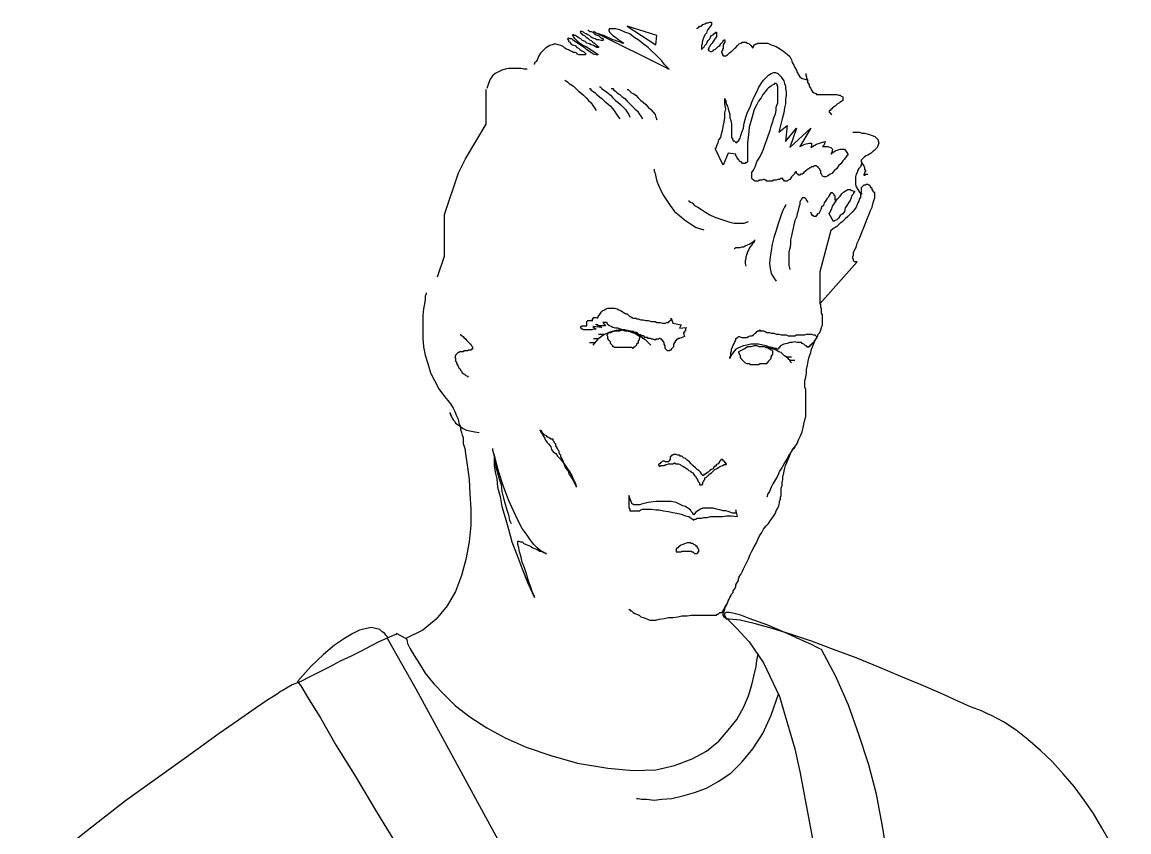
# Model space of a CAD drawing. Extents: x -3 to 64, y -50 to 135.
# Drawn here: x 1 to 51.9, y 97.6 to 134.9 of the extents above; entities that cross this region are included whole.
import ezdxf

# ---------------------------------------------------------------- set-up
doc = ezdxf.new("R2010")
doc.units = 0
doc.header["$MEASUREMENT"] = 0
doc.layers.get('0').update_dxf_attribs({"linetype": 'CONTINUOUS'})
doc.layers.add('7', color=7, linetype='CONTINUOUS')

msp = doc.modelspace()

# ---------------------------------------------------------------- linework, layer by layer
msp.add_lwpolyline([(20.07, 123.177), (20.39, 124.135), (20.39, 126.051), (21.029, 127.967), (21.348, 128.606), (22.307, 130.202), (22.307, 131.799)])
at = {"layer": '7', "linetype": 'Continuous'}
for points in [[(27.595, 134.055), (27.479, 134.094), (27.401, 134.094), (27.324, 134.133), (27.208, 134.171), (27.13, 134.21), (27.052, 134.288), (26.975, 134.326), (26.897, 134.366), (26.821, 134.404), (26.781, 134.442), (26.703, 134.482), (26.703, 134.482), (26.665, 134.482), (26.627, 134.482), (26.627, 134.482), (26.665, 134.404)], [(26.975, 134.559), (26.975, 134.559), (27.014, 134.52), (27.052, 134.482), (27.13, 134.482), (27.208, 134.442), (27.285, 134.366), (27.362, 134.326), (27.479, 134.288), (27.517, 134.248), (27.595, 134.171), (27.673, 134.171), (27.673, 134.133), (27.711, 134.094), (27.673, 134.055), (27.673, 134.055), (27.595, 134.055)], [(30.731, 132.738), (30.693, 132.738), (30.654, 132.816), (30.576, 132.894), (30.5, 132.971), (30.382, 133.125), (30.229, 133.281), (30.111, 133.396), (29.918, 133.59), (29.764, 133.745), (29.53, 133.901), (29.337, 134.055), (29.105, 134.21), (28.912, 134.366), (28.678, 134.442), (28.447, 134.559), (28.253, 134.597), (28.253, 134.597), (28.214, 134.597), (28.176, 134.597), (28.137, 134.597), (28.098, 134.597), (28.02, 134.597), (28.02, 134.597), (27.982, 134.597), (27.944, 134.559), (27.944, 134.52), (27.982, 134.442), (28.02, 134.404), (28.137, 134.288), (28.253, 134.21), (28.407, 134.094), (28.64, 133.939), (28.64, 133.939), (28.601, 133.939), (28.563, 133.939), (28.485, 133.977), (28.369, 134.017), (28.253, 134.055), (28.137, 134.094), (27.982, 134.171), (27.866, 134.21), (27.711, 134.288), (27.595, 134.326), (27.479, 134.366), (27.362, 134.404), (27.285, 134.442), (27.246, 134.482), (27.246, 134.482), (30.731, 132.738)], [(30.151, 134.288), (28.796, 134.713), (30.111, 133.861), (30.151, 134.288)], [(32.01, 134.597), (32.01, 134.597), (32.01, 134.636), (32.086, 134.675), (32.126, 134.713), (32.204, 134.713), (32.28, 134.791), (32.358, 134.829), (32.435, 134.869), (32.513, 134.869), (32.591, 134.907), (32.629, 134.907), (32.669, 134.907), (32.669, 134.907), (32.669, 134.869), (32.669, 134.791), (32.629, 134.713)], [(32.629, 134.713), (32.551, 134.636), (32.473, 134.52), (32.435, 134.404), (32.358, 134.326), (32.32, 134.21), (32.28, 134.094), (32.242, 133.977), (32.242, 133.901), (32.204, 133.823), (32.204, 133.745), (32.204, 133.707), (32.204, 133.668), (32.242, 133.668), (32.242, 133.707), (32.32, 133.745), (32.358, 133.823)], [(27.401, 133.396), (27.362, 133.396), (27.246, 133.436), (27.168, 133.474), (27.052, 133.552), (26.936, 133.63), (26.859, 133.707), (26.743, 133.784), (26.627, 133.861), (26.51, 133.939), (26.394, 134.017), (26.316, 134.055), (26.238, 134.133), (26.162, 134.133), (26.084, 134.171), (26.084, 134.171), (26.045, 134.133)], [(26.045, 134.133), (26.084, 134.055), (26.084, 134.017), (26.162, 133.977), (26.2, 133.901), (26.278, 133.861), (26.394, 133.823), (26.472, 133.745), (26.549, 133.707), (26.627, 133.63), (26.703, 133.59), (26.781, 133.552), (26.821, 133.514), (26.859, 133.474), (26.897, 133.436), (26.859, 133.396), (26.859, 133.396)], [(27.401, 133.745), (27.324, 133.784), (27.246, 133.823), (27.13, 133.861), (27.052, 133.901), (26.936, 133.939), (26.859, 134.017), (26.743, 134.055), (26.665, 134.133), (26.587, 134.171), (26.472, 134.248), (26.434, 134.288), (26.356, 134.288), (26.316, 134.326), (26.278, 134.326), (26.278, 134.288), (26.316, 134.248)], [(26.316, 134.248), (26.356, 134.171), (26.394, 134.133), (26.472, 134.055), (26.549, 133.977), (26.665, 133.901), (26.781, 133.823), (26.897, 133.784), (27.014, 133.707), (27.13, 133.63), (27.208, 133.59), (27.324, 133.514), (27.362, 133.474), (27.439, 133.436), (27.439, 133.436), (27.439, 133.396), (27.401, 133.396)], [(26.665, 134.404), (26.703, 134.366), (26.743, 134.326), (26.821, 134.288), (26.897, 134.21), (26.975, 134.171), (27.052, 134.094), (27.13, 134.055), (27.208, 133.977), (27.285, 133.939), (27.362, 133.861), (27.401, 133.823), (27.479, 133.784), (27.479, 133.784), (27.479, 133.745), (27.479, 133.745), (27.401, 133.745)], [(32.358, 133.823), (32.435, 133.901), (32.473, 133.977), (32.513, 134.055), (32.591, 134.133), (32.629, 134.21), (32.669, 134.288), (32.745, 134.326), (32.784, 134.366), (32.823, 134.404), (32.862, 134.404), (32.862, 134.442), (32.9, 134.442), (32.9, 134.404), (32.9, 134.404), (32.9, 134.366), (32.9, 134.288)], [(32.9, 134.288), (32.9, 134.248), (32.862, 134.171), (32.823, 134.133), (32.784, 134.055), (32.745, 134.017), (32.707, 133.939), (32.669, 133.901), (32.629, 133.861), (32.591, 133.784), (32.551, 133.745), (32.551, 133.707), (32.513, 133.668), (32.513, 133.63), (32.551, 133.63), (32.551, 133.59), (32.629, 133.552)], [(32.629, 133.552), (32.669, 133.552), (32.745, 133.59), (32.784, 133.63), (32.862, 133.668), (32.9, 133.707), (32.978, 133.784), (33.056, 133.823), (33.094, 133.901), (33.132, 133.939), (33.21, 134.017), (33.21, 134.055), (33.249, 134.094), (33.287, 134.094), (33.287, 134.094), (33.287, 134.055), (33.287, 133.977)], [(33.287, 133.977), (33.249, 133.939), (33.21, 133.861), (33.21, 133.784), (33.21, 133.707), (33.172, 133.668), (33.172, 133.59), (33.132, 133.552), (33.132, 133.514), (33.172, 133.436), (33.172, 133.396), (33.172, 133.396), (33.21, 133.358), (33.249, 133.358), (33.287, 133.358), (33.327, 133.358), (33.403, 133.396)], [(33.403, 133.396), (33.443, 133.436), (33.521, 133.514), (33.597, 133.552), (33.674, 133.63), (33.752, 133.707), (33.79, 133.745), (33.868, 133.823), (33.946, 133.901), (34.023, 133.939), (34.101, 133.977), (34.179, 133.977), (34.255, 133.977), (34.333, 133.939), (34.411, 133.901), (34.488, 133.823), (34.566, 133.707)], [(34.566, 133.707), (34.566, 133.707), (34.566, 133.707), (34.566, 133.745), (34.566, 133.745), (34.604, 133.784), (34.642, 133.823), (34.642, 133.861), (34.72, 133.901), (34.76, 133.901), (34.798, 133.939), (34.875, 133.939), (34.953, 133.939), (35.069, 133.939), (35.147, 133.939), (35.263, 133.939), (35.418, 133.861)], [(25.735, 133.823), (25.62, 133.861), (25.464, 133.901), (25.348, 133.861), (25.233, 133.823), (25.155, 133.784), (25.039, 133.707), (24.961, 133.63), (24.884, 133.552), (24.806, 133.474), (24.728, 133.358), (24.69, 133.281), (24.652, 133.165), (24.612, 133.087), (24.534, 133.049), (24.534, 132.971), (24.496, 132.971)], [(26.859, 133.396), (26.781, 133.396), (26.743, 133.396), (26.703, 133.396), (26.627, 133.396), (26.587, 133.396), (26.51, 133.436), (26.472, 133.474), (26.394, 133.514), (26.316, 133.514), (26.238, 133.552), (26.162, 133.59), (26.084, 133.63), (26.007, 133.668), (25.929, 133.707), (25.851, 133.784), (25.735, 133.823)], [(35.418, 133.861), (35.65, 133.784), (35.843, 133.668), (35.999, 133.552), (36.153, 133.436), (36.27, 133.319), (36.346, 133.165), (36.386, 133.049), (36.464, 132.932), (36.502, 132.816), (36.579, 132.7), (36.618, 132.584), (36.695, 132.467), (36.735, 132.391), (36.851, 132.313), (36.967, 132.273), (37.122, 132.235)], [(24.187, 132.738), (24.147, 132.738), (24.109, 132.738), (24.032, 132.738), (23.916, 132.778), (23.8, 132.778), (23.644, 132.778), (23.489, 132.778), (23.335, 132.778), (23.18, 132.738), (23.024, 132.7), (22.87, 132.622), (22.715, 132.544), (22.599, 132.429), (22.483, 132.273), (22.405, 132.08), (22.328, 131.848)], [(38.942, 128.827), (38.942, 128.788), (38.904, 128.75), (38.864, 128.711), (38.786, 128.594), (38.71, 128.518), (38.632, 128.4), (38.515, 128.285), (38.439, 128.169), (38.321, 128.053), (38.206, 127.936), (38.128, 127.898), (38.012, 127.82), (37.934, 127.782), (37.857, 127.782), (37.78, 127.82), (37.741, 127.898), (37.703, 127.936), (37.703, 127.936), (37.703, 127.936), (37.703, 127.975), (37.703, 128.013), (37.703, 128.053), (37.663, 128.091), (37.663, 128.131), (37.625, 128.169), (37.587, 128.207), (37.587, 128.247), (37.547, 128.247), (37.509, 128.285), (37.469, 128.285), (37.393, 128.285), (37.354, 128.247), (37.276, 128.247), (37.238, 128.207), (37.16, 128.169), (37.122, 128.131), (37.044, 128.091), (37.005, 128.053), (36.928, 127.975), (36.889, 127.936), (36.851, 127.898), (36.773, 127.898), (36.735, 127.859), (36.695, 127.859), (36.657, 127.898), (36.618, 127.898), (36.579, 127.975), (36.579, 128.013), (36.541, 128.013), (36.541, 128.013), (36.502, 127.975), (36.502, 127.936), (36.424, 127.859), (36.386, 127.82), (36.346, 127.782), (36.308, 127.704), (36.27, 127.666), (36.192, 127.626), (36.153, 127.588), (36.076, 127.588), (36.037, 127.588), (35.999, 127.626), (35.959, 127.666), (35.959, 127.704), (35.959, 127.704), (35.921, 127.704), (35.883, 127.704), (35.843, 127.704), (35.805, 127.666), (35.727, 127.666), (35.65, 127.626), (35.612, 127.626), (35.534, 127.626), (35.456, 127.588), (35.378, 127.588), (35.301, 127.588), (35.224, 127.588), (35.185, 127.626), (35.147, 127.626), (35.107, 127.666), (35.069, 127.666), (35.069, 127.666), (34.991, 127.626), (34.953, 127.626), (34.875, 127.626), (34.798, 127.588), (34.76, 127.588), (34.682, 127.588), (34.604, 127.626), (34.566, 127.666), (34.526, 127.704), (34.526, 127.782), (34.526, 127.859), (34.526, 127.975), (34.604, 128.091), (34.682, 128.247), (34.76, 128.478), (34.875, 128.672), (34.991, 128.865), (35.069, 129.059), (35.147, 129.292), (35.224, 129.486), (35.301, 129.717), (35.378, 129.911), (35.418, 130.104), (35.494, 130.338), (35.534, 130.493), (35.612, 130.687), (35.65, 130.841), (35.65, 130.996), (35.689, 131.112), (35.727, 131.19), (35.727, 131.305), (35.727, 131.383), (35.727, 131.461), (35.727, 131.577), (35.727, 131.654), (35.727, 131.732), (35.727, 131.808), (35.727, 131.886), (35.727, 131.964), (35.689, 132.003), (35.689, 132.042), (35.65, 132.08), (35.65, 132.08), (35.612, 132.08), (35.572, 132.08), (35.534, 132.042), (35.456, 132.003), (35.418, 131.964), (35.301, 131.886), (35.224, 131.808), (35.147, 131.693), (35.031, 131.577), (34.953, 131.421), (34.837, 131.267), (34.76, 131.112), (34.642, 130.88), (34.566, 130.647), (34.488, 130.338), (34.411, 130.066), (34.373, 129.717), (34.333, 129.37), (34.333, 128.943), (34.333, 128.905), (34.333, 128.905), (34.333, 128.865), (34.333, 128.827), (34.333, 128.788), (34.333, 128.711), (34.333, 128.672), (34.333, 128.634), (34.333, 128.556), (34.333, 128.518), (34.333, 128.478), (34.295, 128.44), (34.255, 128.44), (34.217, 128.4), (34.179, 128.4), (34.139, 128.4), (34.101, 128.4), (34.062, 128.44), (34.023, 128.478), (33.984, 128.478), (33.946, 128.518), (33.908, 128.594), (33.868, 128.594), (33.868, 128.634), (33.83, 128.711), (33.83, 128.711), (33.79, 128.75), (33.79, 128.788), (33.79, 128.788), (33.79, 128.827), (33.443, 128.865), (33.21, 128.324), (32.862, 129.059), (32.862, 129.099), (32.9, 129.137), (32.9, 129.176), (32.938, 129.252), (32.978, 129.37), (33.016, 129.486), (33.094, 129.601), (33.132, 129.757), (33.172, 129.911), (33.21, 130.104), (33.249, 130.298), (33.287, 130.493), (33.287, 130.725), (33.327, 130.918), (33.287, 131.151), (33.287, 131.383), (33.287, 131.383), (33.287, 131.345), (33.327, 131.305), (33.327, 131.228), (33.365, 131.112), (33.403, 131.034), (33.443, 130.918), (33.481, 130.763), (33.521, 130.647), (33.521, 130.493), (33.559, 130.376), (33.597, 130.222), (33.597, 130.066), (33.597, 129.95), (33.597, 129.795), (33.597, 129.679), (33.597, 129.641), (33.597, 129.601), (33.636, 129.563), (33.636, 129.524), (33.674, 129.446), (33.714, 129.446), (33.752, 129.408), (33.79, 129.37), (33.83, 129.37), (33.868, 129.408), (33.908, 129.446), (33.984, 129.563), (34.023, 129.679), (34.062, 129.835), (34.139, 130.028), (34.179, 130.26), (34.255, 130.531), (34.333, 130.763), (34.449, 130.996), (34.526, 131.228), (34.642, 131.461), (34.76, 131.693), (34.837, 131.886), (34.953, 132.08), (35.069, 132.235), (35.185, 132.351), (35.301, 132.467), (35.418, 132.544), (35.534, 132.584), (35.612, 132.584), (35.727, 132.544), (35.805, 132.467), (35.883, 132.391), (35.921, 132.313), (35.999, 132.197), (36.037, 132.08), (36.076, 131.964), (36.076, 131.848), (36.115, 131.693), (36.115, 131.539), (36.076, 131.345), (36.076, 131.151), (36.037, 130.956), (35.999, 130.725), (35.921, 130.453), (35.843, 130.144), (35.766, 129.835), (36.153, 130.144), (36.076, 129.408), (36.579, 130.028), (36.27, 129.137), (37.238, 130.028), (36.735, 129.176), (36.811, 129.214), (36.967, 129.292), (37.16, 129.33), (37.276, 129.33), (37.276, 129.214), (37.238, 129.137), (37.316, 129.176), (37.509, 129.292), (37.741, 129.37), (37.896, 129.408), (37.857, 129.252), (37.78, 129.176), (37.857, 129.176), (38.012, 129.176), (38.168, 129.137), (38.245, 129.059), (38.206, 128.905), (38.168, 128.827), (38.206, 128.865), (38.361, 128.983), (38.593, 129.059), (38.786, 129.059), (38.904, 128.905), (38.942, 128.827)], [(37.005, 132.544), (37.005, 132.506), (37.005, 132.429), (37.044, 132.391), (37.044, 132.313), (37.082, 132.235), (37.082, 132.119), (37.16, 132.042), (37.16, 131.964), (37.238, 131.848), (37.276, 131.77), (37.316, 131.693), (37.393, 131.654), (37.469, 131.615), (37.509, 131.577), (37.587, 131.577)], [(25.929, 132.235), (25.929, 132.235), (25.969, 132.197), (26.045, 132.157), (26.123, 132.08), (26.2, 132.042), (26.316, 131.964), (26.434, 131.848), (26.549, 131.732), (26.665, 131.654), (26.781, 131.539), (26.897, 131.421), (27.014, 131.305), (27.13, 131.19), (27.208, 131.074), (27.285, 130.956), (27.362, 130.841)], [(27.517, 131.926), (27.555, 131.926), (27.595, 131.886), (27.633, 131.848), (27.711, 131.77), (27.788, 131.732), (27.904, 131.654), (28.02, 131.539), (28.137, 131.421), (28.253, 131.305), (28.369, 131.228), (28.485, 131.112), (28.601, 130.996), (28.718, 130.88), (28.796, 130.763), (28.872, 130.647), (28.912, 130.531)], [(27.052, 131.848), (27.052, 131.848), (27.092, 131.848), (27.13, 131.77), (27.208, 131.732), (27.324, 131.654), (27.401, 131.577), (27.517, 131.461), (27.633, 131.383), (27.749, 131.267), (27.904, 131.151), (28.02, 131.034), (28.137, 130.918), (28.214, 130.802), (28.291, 130.687), (28.369, 130.569), (28.447, 130.453)], [(28.06, 131.848), (28.098, 131.848), (28.137, 131.848), (28.176, 131.77), (28.253, 131.732), (28.331, 131.654), (28.447, 131.577), (28.563, 131.461), (28.678, 131.383), (28.796, 131.267), (28.912, 131.151), (29.028, 131.034), (29.143, 130.918), (29.259, 130.802), (29.337, 130.687), (29.415, 130.569), (29.492, 130.453)], [(28.796, 131.808), (28.834, 131.808), (28.872, 131.77), (28.912, 131.732), (28.989, 131.654), (29.066, 131.615), (29.183, 131.539), (29.299, 131.421), (29.415, 131.305), (29.53, 131.228), (29.648, 131.112), (29.764, 130.996), (29.879, 130.88), (29.995, 130.763), (30.073, 130.647), (30.111, 130.531), (30.151, 130.415)], [(37.587, 131.577), (37.703, 131.577), (37.818, 131.577), (37.934, 131.577), (38.052, 131.577), (38.168, 131.577), (38.245, 131.577), (38.361, 131.577), (38.439, 131.577), (38.515, 131.539), (38.593, 131.539), (38.632, 131.499), (38.71, 131.461), (38.71, 131.461), (38.71, 131.421), (38.71, 131.383), (38.71, 131.305)], [(38.71, 131.305), (38.67, 131.267), (38.593, 131.228), (38.555, 131.19), (38.477, 131.151), (38.439, 131.112), (38.361, 131.034), (38.283, 130.996), (38.245, 130.956), (38.206, 130.918), (38.168, 130.88), (38.128, 130.841), (38.09, 130.802), (38.09, 130.763), (38.128, 130.725), (38.168, 130.687), (38.206, 130.647)], [(39.173, 129.835), (39.213, 129.835), (39.251, 129.835), (39.329, 129.835), (39.407, 129.835), (39.484, 129.835), (39.6, 129.795), (39.716, 129.795), (39.832, 129.757), (39.987, 129.717), (40.065, 129.679), (40.181, 129.641), (40.259, 129.563), (40.336, 129.486), (40.336, 129.446), (40.374, 129.33), (40.336, 129.252)], [(40.336, 129.252), (40.297, 129.137), (40.219, 129.059), (40.143, 128.983), (40.103, 128.943), (40.025, 128.865), (39.949, 128.827), (39.871, 128.788), (39.794, 128.75), (39.716, 128.711), (39.678, 128.672), (39.638, 128.634), (39.6, 128.594), (39.562, 128.556), (39.562, 128.518), (39.562, 128.478), (39.6, 128.4)], [(39.6, 128.4), (39.6, 128.4), (39.562, 128.362), (39.562, 128.324), (39.522, 128.247), (39.445, 128.169), (39.407, 128.091), (39.367, 127.975), (39.329, 127.898), (39.291, 127.782), (39.291, 127.666), (39.291, 127.549), (39.291, 127.433), (39.329, 127.317), (39.407, 127.201), (39.484, 127.084), (39.6, 127.007)], [(39.6, 128.4), (39.678, 128.285), (39.716, 128.207), (39.716, 128.131), (39.756, 128.053), (39.756, 128.013), (39.716, 127.975), (39.716, 127.936), (39.716, 127.898), (39.678, 127.898), (39.678, 127.859), (39.716, 127.859), (39.716, 127.859), (39.794, 127.898), (39.871, 127.898)], [(30.035, 128.131), (30.035, 128.131), (30.035, 128.053), (30.073, 127.936), (30.111, 127.782), (30.151, 127.588), (30.229, 127.395), (30.344, 127.161), (30.46, 126.93), (30.616, 126.697), (30.77, 126.465), (30.965, 126.194), (31.196, 126), (31.428, 125.806), (31.699, 125.613), (31.971, 125.457), (32.32, 125.342)], [(39.562, 127.279), (39.562, 127.279), (39.562, 127.239), (39.562, 127.201), (39.562, 127.161), (39.562, 127.084), (39.522, 127.007), (39.522, 126.93), (39.522, 126.852), (39.484, 126.774), (39.445, 126.658), (39.407, 126.581), (39.367, 126.503), (39.329, 126.387), (39.251, 126.271), (39.173, 126.194), (39.097, 126.116), (39.019, 126.038), (38.942, 125.962), (38.826, 125.845), (38.748, 125.768), (38.67, 125.691), (38.593, 125.651), (38.515, 125.573), (38.439, 125.497), (38.361, 125.457), (38.321, 125.419), (38.245, 125.38), (38.206, 125.342), (38.168, 125.304), (38.168, 125.304), (38.168, 125.304), (37.663, 123.406), (37.663, 121.934), (39.367, 123.869), (39.367, 123.869), (39.367, 123.869), (39.329, 123.869), (39.329, 123.869), (39.291, 123.869), (39.251, 123.869), (39.251, 123.869), (39.213, 123.909), (39.213, 123.909), (39.213, 123.987), (39.173, 124.025), (39.173, 124.103), (39.213, 124.18), (39.213, 124.296), (39.251, 124.412), (39.329, 124.528), (39.367, 124.721), (39.445, 124.877), (39.522, 125.07), (39.6, 125.264), (39.678, 125.457), (39.756, 125.651), (39.832, 125.845), (39.91, 126.038), (39.987, 126.232), (40.065, 126.387), (40.103, 126.543), (40.143, 126.697), (40.181, 126.814), (40.181, 126.93), (40.181, 127.007), (40.181, 127.046), (40.143, 127.084), (40.103, 127.161), (40.065, 127.201), (40.065, 127.239), (40.025, 127.279), (39.987, 127.317), (39.987, 127.355), (39.949, 127.395), (39.91, 127.395), (39.871, 127.433), (39.832, 127.433), (39.794, 127.433), (39.756, 127.395), (39.678, 127.395), (39.638, 127.355), (39.562, 127.279)], [(37.122, 126.62), (37.082, 126.62), (37.082, 126.658), (37.082, 126.658), (37.044, 126.697), (37.044, 126.736), (37.005, 126.774), (37.005, 126.774), (36.967, 126.814), (36.928, 126.814), (36.889, 126.814), (36.851, 126.814), (36.811, 126.736), (36.773, 126.697), (36.735, 126.62), (36.735, 126.503), (36.695, 126.387)], [(38.052, 126.852), (37.974, 126.774), (37.934, 126.697), (37.857, 126.581), (37.818, 126.465), (37.741, 126.387), (37.703, 126.271), (37.663, 126.194), (37.625, 126.116), (37.547, 126.078), (37.509, 126), (37.469, 125.962), (37.431, 125.962), (37.393, 125.962), (37.316, 126), (37.276, 126.078), (37.238, 126.155)], [(38.399, 126.62), (38.399, 126.62), (38.399, 126.658), (38.399, 126.697), (38.361, 126.736), (38.361, 126.774), (38.361, 126.852), (38.361, 126.89), (38.321, 126.93), (38.321, 126.968), (38.283, 127.007), (38.245, 127.046), (38.206, 127.046), (38.168, 127.046), (38.128, 127.007), (38.09, 126.93), (38.052, 126.852)], [(39.251, 127.123), (39.251, 127.084), (39.213, 127.046), (39.213, 127.007), (39.135, 126.93), (39.097, 126.814), (39.058, 126.697), (38.98, 126.581), (38.904, 126.465), (38.826, 126.349), (38.786, 126.194), (38.71, 126.078), (38.593, 126), (38.515, 125.884), (38.439, 125.806), (38.361, 125.768), (38.283, 125.729), (38.09, 126.078), (38.09, 126.116), (38.128, 126.155), (38.168, 126.232), (38.206, 126.309), (38.245, 126.425), (38.321, 126.543), (38.399, 126.658), (38.477, 126.774), (38.593, 126.89), (38.67, 127.007), (38.748, 127.084), (38.864, 127.161), (38.942, 127.201), (39.058, 127.201), (39.135, 127.161), (39.251, 127.123)], [(31.622, 126.697), (31.622, 126.658), (31.699, 126.62), (31.777, 126.581), (31.893, 126.465), (32.048, 126.387), (32.204, 126.271), (32.397, 126.155), (32.591, 126.038), (32.823, 125.922), (33.056, 125.845), (33.287, 125.768), (33.521, 125.691), (33.714, 125.651), (33.946, 125.651), (34.179, 125.651), (34.373, 125.729)], [(36.076, 126.503), (36.076, 126.465), (36.037, 126.387), (35.959, 126.232), (35.883, 126.038), (35.805, 125.806), (35.727, 125.573), (35.65, 125.304), (35.534, 124.993), (35.456, 124.683), (35.418, 124.374), (35.378, 124.103), (35.34, 123.793), (35.378, 123.56), (35.418, 123.328), (35.534, 123.135), (35.65, 122.979)], [(36.695, 126.387), (36.657, 126.232), (36.618, 126.078), (36.579, 125.922), (36.502, 125.768), (36.464, 125.573), (36.424, 125.419), (36.386, 125.226), (36.346, 125.07), (36.308, 124.877), (36.308, 124.683), (36.27, 124.49), (36.23, 124.334), (36.23, 124.103), (36.23, 123.909), (36.23, 123.715), (36.27, 123.522)], [(33.714, 124.49), (33.714, 124.49), (33.714, 124.49), (33.752, 124.49), (33.79, 124.528), (33.868, 124.528), (33.908, 124.528), (33.984, 124.528), (34.062, 124.567), (34.139, 124.567), (34.217, 124.605), (34.333, 124.645), (34.411, 124.683), (34.488, 124.721), (34.526, 124.761), (34.604, 124.799), (34.682, 124.877)], [(34.682, 124.877), (34.682, 124.877), (34.642, 124.839), (34.642, 124.799), (34.604, 124.761), (34.566, 124.721), (34.526, 124.645), (34.449, 124.567), (34.411, 124.49), (34.373, 124.412), (34.333, 124.334), (34.295, 124.218), (34.255, 124.103), (34.255, 124.025), (34.217, 123.909), (34.217, 123.793), (34.255, 123.676)], [(19.54, 122.437), (19.54, 122.399), (19.5, 122.283), (19.5, 122.127), (19.462, 121.934), (19.423, 121.701), (19.385, 121.391), (19.385, 121.082), (19.385, 120.733), (19.385, 120.346), (19.423, 119.959), (19.5, 119.571), (19.616, 119.184), (19.734, 118.758), (19.927, 118.41), (20.121, 118.023), (20.392, 117.674)], [(31.39, 120.579), (31.428, 120.423), (31.196, 120.346), (31.196, 120.346), (31.158, 120.346), (31.158, 120.346), (31.158, 120.346), (31.119, 120.346), (31.119, 120.308), (31.08, 120.308), (31.08, 120.308), (31.041, 120.268), (31.041, 120.23), (31.003, 120.23), (31.003, 120.152), (30.965, 120.152), (30.925, 120.074), (30.925, 120.036), (30.925, 119.959), (30.887, 119.92), (30.847, 119.881), (30.809, 119.843), (30.809, 119.803), (30.77, 119.803), (30.731, 119.765), (30.731, 119.765), (30.693, 119.765), (30.654, 119.765), (30.616, 119.803), (30.616, 119.803), (30.576, 119.843), (30.538, 119.881), (30.538, 119.959), (30.538, 119.997), (30.5, 120.074), (30.5, 120.152), (30.46, 120.19), (30.422, 120.268), (30.382, 120.268), (30.382, 120.308), (30.344, 120.308), (30.306, 120.346), (30.267, 120.346), (30.229, 120.308), (30.189, 120.308), (30.151, 120.308), (30.111, 120.308), (30.111, 120.308), (30.073, 120.268), (30.073, 120.268), (29.995, 120.308), (29.995, 120.308), (29.918, 120.308), (29.879, 120.346), (29.841, 120.346), (29.764, 120.346), (29.724, 120.385), (29.686, 120.385), (29.608, 120.385), (29.57, 120.423), (29.53, 120.461), (29.454, 120.461), (29.415, 120.501), (29.337, 120.501), (29.299, 120.539), (29.259, 120.579), (29.221, 120.617), (29.105, 120.617), (29.028, 120.655), (28.95, 120.655), (28.834, 120.695), (28.718, 120.695), (28.601, 120.733), (28.485, 120.772), (28.369, 120.81), (28.253, 120.81), (28.137, 120.849), (28.06, 120.888), (27.982, 120.926), (27.904, 120.966), (27.866, 121.042), (27.866, 121.082), (27.673, 121.082), (27.788, 120.926), (27.788, 120.926), (27.788, 120.926), (27.749, 120.926), (27.749, 120.926), (27.711, 120.926), (27.673, 120.926), (27.633, 120.926), (27.595, 120.926), (27.555, 120.926), (27.517, 120.926), (27.479, 120.926), (27.479, 120.926), (27.439, 120.966), (27.401, 120.966), (27.362, 120.966), (27.362, 121.004), (27.633, 120.849), (27.208, 120.888), (27.362, 120.772), (27.362, 120.772), (27.362, 120.772), (27.324, 120.772), (27.285, 120.772), (27.246, 120.772), (27.168, 120.733), (27.13, 120.733), (27.052, 120.733), (27.014, 120.733), (26.936, 120.733), (26.897, 120.733), (26.821, 120.733), (26.781, 120.733), (26.743, 120.772), (26.703, 120.772), (26.665, 120.81), (26.665, 120.81), (26.665, 120.81), (26.665, 120.81), (26.665, 120.849), (26.665, 120.849), (26.665, 120.888), (26.703, 120.888), (26.703, 120.888), (26.703, 120.926), (26.743, 120.926), (26.781, 120.926), (26.821, 120.926), (26.821, 120.926), (26.897, 120.926), (26.936, 120.926), (26.936, 120.926), (26.936, 120.966), (26.936, 120.966), (26.936, 120.966), (26.936, 121.004), (26.936, 121.042), (26.936, 121.042), (26.936, 121.082), (26.936, 121.12), (26.936, 121.12), (26.975, 121.16), (26.975, 121.16), (27.014, 121.16), (27.052, 121.16), (27.13, 121.16), (27.208, 121.16), (27.168, 121.16), (27.168, 121.16), (27.168, 121.198), (27.208, 121.198), (27.208, 121.237), (27.208, 121.237), (27.208, 121.275), (27.208, 121.275), (27.246, 121.275), (27.246, 121.313), (27.285, 121.313), (27.324, 121.313), (27.362, 121.313), (27.362, 121.313), (27.439, 121.275), (27.439, 121.313), (27.439, 121.313), (27.479, 121.353), (27.479, 121.391), (27.517, 121.431), (27.555, 121.469), (27.595, 121.547), (27.633, 121.585), (27.673, 121.624), (27.749, 121.662), (27.827, 121.701), (27.904, 121.74), (28.02, 121.74), (28.098, 121.74), (28.214, 121.74), (28.331, 121.701), (28.407, 121.662), (28.485, 121.624), (28.563, 121.585), (28.601, 121.547), (28.678, 121.507), (28.718, 121.469), (28.796, 121.469), (28.834, 121.431), (28.872, 121.391), (28.912, 121.353), (28.95, 121.353), (28.989, 121.313), (29.028, 121.313), (29.066, 121.275), (29.105, 121.275), (29.183, 121.275), (29.183, 121.275), (29.221, 121.237), (29.299, 121.237), (29.415, 121.198), (29.53, 121.198), (29.648, 121.16), (29.764, 121.16), (29.918, 121.12), (30.073, 121.12), (30.151, 121.082), (30.306, 121.082), (30.422, 121.042), (30.538, 121.042), (30.616, 121.082), (30.693, 121.082), (30.731, 121.12), (30.77, 121.16), (30.77, 121.16), (30.809, 121.198), (30.809, 121.237), (30.809, 121.237), (30.809, 121.275), (30.809, 121.275), (30.809, 121.275), (30.809, 121.275), (30.809, 121.275), (30.887, 121.042), (31.274, 120.966), (31.196, 120.81), (31.506, 120.849), (31.506, 120.849), (31.506, 120.81), (31.506, 120.81), (31.468, 120.81), (31.468, 120.772), (31.468, 120.772), (31.468, 120.733), (31.468, 120.695), (31.468, 120.695), (31.428, 120.655), (31.428, 120.617), (31.428, 120.617), (31.39, 120.617), (31.39, 120.579), (31.39, 120.579), (31.39, 120.579)], [(37.587, 120.539), (37.663, 120.617), (37.703, 120.733), (37.741, 120.849), (37.78, 120.966), (37.78, 121.082), (37.78, 121.198), (37.78, 121.313), (37.78, 121.431), (37.741, 121.507), (37.741, 121.624), (37.741, 121.701), (37.703, 121.778), (37.703, 121.856), (37.703, 121.896), (37.663, 121.934)], [(29.879, 120.036), (29.879, 120.036), (29.841, 120.074), (29.764, 120.152), (29.648, 120.268), (29.53, 120.346), (29.415, 120.461), (29.221, 120.539), (29.066, 120.655), (28.872, 120.695), (28.678, 120.733), (28.447, 120.733), (28.214, 120.695), (27.944, 120.617), (27.711, 120.501), (27.439, 120.308), (27.208, 120.036)], [(29.377, 120.423), (29.377, 120.423), (29.377, 120.423), (29.377, 120.385), (29.337, 120.346), (29.337, 120.308), (29.337, 120.268), (29.299, 120.23), (29.299, 120.152), (29.259, 120.114), (29.221, 120.074), (29.221, 120.036), (29.183, 119.997), (29.143, 119.959), (29.105, 119.92), (29.066, 119.92), (29.066, 119.881), (28.989, 119.92), (28.95, 119.92), (28.912, 119.92), (28.834, 119.92), (28.756, 119.92), (28.678, 119.92), (28.64, 119.92), (28.563, 119.92), (28.485, 119.92), (28.407, 119.92), (28.331, 119.92), (28.291, 119.92), (28.253, 119.92), (28.214, 119.92), (28.214, 119.92), (28.176, 119.959), (28.176, 119.959), (28.137, 119.959), (28.137, 119.997), (28.098, 120.036), (28.06, 120.074), (28.02, 120.114), (28.02, 120.19), (27.982, 120.23), (27.944, 120.268), (27.904, 120.346), (27.904, 120.385), (27.904, 120.423), (27.866, 120.461), (27.866, 120.501), (27.904, 120.539), (27.904, 120.579), (27.944, 120.617), (28.02, 120.617), (28.098, 120.655), (28.137, 120.655), (28.253, 120.695), (28.331, 120.695), (28.447, 120.695), (28.563, 120.733), (28.678, 120.695), (28.796, 120.695), (28.912, 120.655), (29.028, 120.617), (29.143, 120.579), (29.259, 120.501), (29.377, 120.423)], [(33.521, 119.416), (33.521, 119.456), (33.521, 119.494), (33.559, 119.533), (33.559, 119.61), (33.559, 119.687), (33.597, 119.765), (33.597, 119.843), (33.636, 119.959), (33.674, 120.036), (33.714, 120.114), (33.752, 120.19), (33.79, 120.268), (33.79, 120.346), (33.868, 120.385), (33.908, 120.423), (33.946, 120.423), (34.062, 120.385), (34.179, 120.385), (34.295, 120.385), (34.373, 120.423), (34.449, 120.461), (34.526, 120.461), (34.604, 120.501), (34.642, 120.539), (34.682, 120.579), (34.72, 120.617), (34.76, 120.655), (34.798, 120.695), (34.837, 120.695), (34.875, 120.695), (34.875, 120.733), (34.914, 120.695), (34.991, 120.695), (35.069, 120.695), (35.147, 120.655), (35.224, 120.617), (35.34, 120.617), (35.418, 120.579), (35.534, 120.579), (35.65, 120.539), (35.766, 120.539), (35.883, 120.501), (35.999, 120.501), (36.115, 120.501), (36.192, 120.461), (36.308, 120.461), (36.424, 120.461), (36.502, 120.461), (36.579, 120.501), (36.695, 120.501), (36.773, 120.501), (36.851, 120.501), (36.967, 120.501), (37.044, 120.539), (37.122, 120.539), (37.2, 120.539), (37.276, 120.539), (37.354, 120.501), (37.393, 120.501), (37.431, 120.501), (37.469, 120.461), (37.509, 120.423), (37.509, 120.385), (37.509, 120.346), (37.469, 120.308), (37.431, 120.268), (37.393, 120.23), (37.393, 120.152), (37.354, 120.152), (37.316, 120.114), (37.276, 120.074), (37.238, 120.036), (37.2, 120.036), (37.2, 119.997), (37.16, 119.959), (37.16, 119.959), (37.122, 119.959), (37.122, 119.959), (37.122, 119.92), (37.082, 119.959), (37.082, 119.959), (37.044, 119.959), (37.044, 119.997), (36.967, 120.036), (36.928, 120.074), (36.851, 120.114), (36.811, 120.152), (36.735, 120.152), (36.618, 120.152), (36.502, 120.19), (36.386, 120.152), (36.27, 120.152), (36.153, 120.114), (35.999, 120.074), (35.843, 119.997), (35.727, 119.843), (35.689, 119.843), (35.65, 119.881), (35.572, 119.881), (35.456, 119.92), (35.301, 119.959), (35.185, 119.997), (35.031, 120.036), (34.837, 120.074), (34.642, 120.074), (34.488, 120.074), (34.295, 120.036), (34.139, 119.997), (33.946, 119.92), (33.79, 119.843), (33.674, 119.687), (33.559, 119.533), (33.521, 119.416)], [(21.127, 120.539), (21.127, 120.501), (21.204, 120.461), (21.244, 120.423), (21.282, 120.385), (21.36, 120.308), (21.398, 120.268), (21.476, 120.19), (21.553, 120.114), (21.591, 120.074), (21.631, 119.997), (21.669, 119.959), (21.669, 119.881), (21.669, 119.843), (21.631, 119.843), (21.591, 119.803)], [(27.246, 120.346), (27.479, 120.346)], [(27.479, 120.539), (27.711, 120.539)], [(37.005, 117.983), (36.967, 118.099), (36.967, 118.255), (36.967, 118.41), (37.005, 118.564), (37.044, 118.758), (37.044, 118.913), (37.082, 119.107), (37.122, 119.3), (37.16, 119.494), (37.238, 119.687), (37.276, 119.843), (37.354, 120.036), (37.393, 120.152), (37.469, 120.308), (37.547, 120.423), (37.587, 120.539)], [(21.591, 119.803), (21.553, 119.803), (21.476, 119.803), (21.438, 119.765), (21.36, 119.765), (21.282, 119.765), (21.244, 119.727), (21.166, 119.727), (21.089, 119.727), (21.05, 119.687), (21.011, 119.687), (20.973, 119.649), (20.933, 119.61), (20.895, 119.571), (20.895, 119.533), (20.855, 119.494), (20.895, 119.416)], [(27.052, 120.152), (27.324, 120.152)], [(33.908, 119.727), (33.908, 119.687), (33.908, 119.687), (33.946, 119.649), (33.946, 119.61), (33.984, 119.571), (33.984, 119.494), (33.984, 119.456), (34.023, 119.416), (34.062, 119.378), (34.101, 119.338), (34.139, 119.3), (34.179, 119.262), (34.217, 119.222), (34.295, 119.184), (34.333, 119.184), (34.411, 119.184), (34.488, 119.145), (34.526, 119.145), (34.642, 119.145), (34.682, 119.145), (34.76, 119.145), (34.837, 119.145), (34.914, 119.184), (34.991, 119.184), (35.031, 119.184), (35.069, 119.184), (35.147, 119.184), (35.185, 119.184), (35.185, 119.184), (35.224, 119.184), (35.224, 119.184), (35.224, 119.184), (35.224, 119.222), (35.263, 119.222), (35.263, 119.262), (35.301, 119.262), (35.301, 119.3), (35.34, 119.338), (35.378, 119.378), (35.418, 119.416), (35.418, 119.456), (35.418, 119.494), (35.456, 119.571), (35.494, 119.61), (35.494, 119.687), (35.494, 119.765), (35.494, 119.765), (35.456, 119.803), (35.418, 119.803), (35.34, 119.843), (35.301, 119.881), (35.185, 119.92), (35.107, 119.959), (34.991, 119.959), (34.875, 119.959), (34.76, 119.997), (34.642, 119.997), (34.488, 119.959), (34.333, 119.959), (34.217, 119.881), (34.062, 119.803), (33.908, 119.727)], [(36.346, 119.222), (36.346, 119.222), (36.308, 119.262), (36.308, 119.3), (36.27, 119.338), (36.23, 119.378), (36.192, 119.416), (36.115, 119.494), (36.037, 119.533), (35.959, 119.61), (35.883, 119.687), (35.766, 119.727), (35.65, 119.803), (35.534, 119.843), (35.418, 119.881), (35.263, 119.92), (35.147, 119.92)], [(20.895, 119.416), (20.895, 119.378), (20.895, 119.3), (20.933, 119.262), (20.933, 119.184), (20.973, 119.145), (21.011, 119.068), (21.05, 118.991), (21.089, 118.951), (21.127, 118.875), (21.166, 118.835), (21.204, 118.758), (21.282, 118.719), (21.32, 118.68), (21.36, 118.642), (21.438, 118.604), (21.476, 118.564)], [(36.153, 119.494), (36.346, 119.494)], [(36.308, 119.338), (36.502, 119.338)], [(20.392, 117.674), (20.546, 117.48), (20.662, 117.325), (20.779, 117.131), (20.855, 116.976), (20.933, 116.782), (21.011, 116.628), (21.05, 116.435), (21.127, 116.279), (21.127, 116.164), (21.166, 116.008), (21.204, 115.892), (21.244, 115.776), (21.244, 115.699), (21.244, 115.661), (21.244, 115.621), (21.244, 115.583)], [(36.502, 115.35), (36.618, 115.505), (36.695, 115.699), (36.773, 115.854), (36.851, 116.048), (36.889, 116.241), (36.928, 116.395), (36.967, 116.589), (37.005, 116.744), (37.005, 116.938), (37.005, 117.093), (37.005, 117.247), (37.005, 117.441), (37.005, 117.558), (37.005, 117.712), (37.005, 117.867), (37.005, 117.983)], [(20.624, 116.938), (20.624, 116.9), (20.662, 116.86), (20.662, 116.822), (20.701, 116.744), (20.739, 116.666), (20.779, 116.589), (20.855, 116.513), (20.895, 116.435), (21.011, 116.357), (21.127, 116.279), (21.244, 116.202), (21.398, 116.124), (21.553, 116.086), (21.785, 116.048), (21.979, 116.008)], [(24.768, 116.124), (24.806, 116.124), (24.806, 116.048), (24.845, 116.008), (24.884, 115.93), (24.923, 115.854), (24.999, 115.737), (25.039, 115.661), (25.117, 115.543), (25.193, 115.466), (25.271, 115.35), (25.31, 115.234), (25.386, 115.118), (25.504, 115.04), (25.582, 114.924), (25.658, 114.847), (25.735, 114.769), (25.813, 114.653), (25.891, 114.575), (25.969, 114.46), (26.045, 114.344), (26.123, 114.226), (26.162, 114.15), (26.238, 114.033), (26.278, 113.917), (26.316, 113.839), (26.356, 113.762), (26.394, 113.685), (26.434, 113.608), (26.434, 113.568), (26.434, 113.53), (26.472, 113.53), (26.434, 113.568), (26.434, 113.608), (26.394, 113.646), (26.356, 113.723), (26.316, 113.801), (26.238, 113.917), (26.2, 113.995), (26.123, 114.111), (26.084, 114.226), (26.007, 114.344), (25.929, 114.46), (25.891, 114.575), (25.851, 114.691), (25.813, 114.769), (25.775, 114.847), (25.735, 114.885), (25.735, 114.963), (25.697, 115.002), (25.658, 115.078), (25.658, 115.156), (25.62, 115.196), (25.582, 115.272), (25.542, 115.35), (25.504, 115.389), (25.504, 115.466), (25.464, 115.505), (25.426, 115.583), (25.386, 115.621), (25.386, 115.661), (25.386, 115.699), (25.348, 115.699), (25.348, 115.699), (25.31, 115.699), (25.31, 115.699), (25.271, 115.699), (25.271, 115.737), (25.233, 115.737), (25.193, 115.776), (25.155, 115.776), (25.117, 115.815), (25.077, 115.854), (24.999, 115.892), (24.961, 115.93), (24.884, 116.008), (24.845, 116.086), (24.768, 116.124)], [(21.244, 115.583), (21.244, 115.505), (21.32, 115.272), (21.36, 114.924), (21.438, 114.42), (21.514, 113.839), (21.553, 113.181), (21.591, 112.484), (21.591, 111.748), (21.514, 110.974), (21.36, 110.16), (21.166, 109.424), (20.895, 108.689), (20.508, 108.031), (20.003, 107.411), (19.385, 106.908), (18.61, 106.521)], [(22.599, 115.272), (22.599, 115.272), (22.599, 115.196), (22.637, 115.04), (22.677, 114.885), (22.715, 114.653), (22.754, 114.42), (22.831, 114.15), (22.908, 113.879), (22.986, 113.608), (23.024, 113.297), (23.102, 112.987), (23.18, 112.716), (23.257, 112.445), (23.335, 112.213), (23.373, 111.981), (23.451, 111.826)], [(36.502, 115.35), (36.502, 115.35), (36.464, 115.272), (36.386, 115.196), (36.308, 115.078), (36.23, 114.963), (36.153, 114.807), (36.037, 114.614), (35.921, 114.42), (35.805, 114.226), (35.727, 114.033), (35.612, 113.839), (35.494, 113.646), (35.418, 113.492), (35.34, 113.297), (35.263, 113.181), (35.224, 113.027)], [(35.883, 113.221), (35.883, 113.259), (35.883, 113.297), (35.883, 113.336), (35.883, 113.452), (35.921, 113.568), (35.921, 113.685), (35.959, 113.839), (35.959, 113.955), (35.999, 114.15), (36.037, 114.304), (36.076, 114.498), (36.153, 114.653), (36.23, 114.847), (36.308, 115.04), (36.386, 115.196), (36.502, 115.35)], [(25.077, 110.431), (25.077, 110.431), (25.039, 110.431), (24.961, 110.471), (24.884, 110.509), (24.768, 110.587), (24.652, 110.703), (24.496, 110.858), (24.341, 111.052), (24.187, 111.283), (23.954, 111.593), (23.76, 111.981), (23.567, 112.407), (23.335, 112.91), (23.102, 113.53), (22.87, 114.226), (22.677, 115.002), (22.677, 114.963), (22.677, 114.847), (22.677, 114.691), (22.677, 114.498), (22.715, 114.188), (22.792, 113.879), (22.831, 113.492), (22.948, 113.065), (23.024, 112.6), (23.18, 112.097), (23.335, 111.555), (23.489, 110.974), (23.722, 110.354), (23.954, 109.735), (24.225, 109.077), (24.534, 108.418), (24.534, 108.456), (24.496, 108.534), (24.419, 108.689), (24.381, 108.843), (24.303, 109.037), (24.225, 109.27), (24.147, 109.541), (24.071, 109.773), (23.954, 110.044), (23.916, 110.277), (23.838, 110.509), (23.8, 110.703), (23.76, 110.858), (23.76, 110.974), (23.76, 111.012), (23.8, 111.012), (23.876, 110.974), (23.954, 110.974), (24.032, 110.896), (24.147, 110.858), (24.225, 110.819), (24.341, 110.78), (24.458, 110.703), (24.534, 110.665), (24.652, 110.625), (24.768, 110.547), (24.845, 110.547), (24.923, 110.509), (24.999, 110.471), (25.039, 110.431), (25.077, 110.431), (25.077, 110.431)], [(30.46, 114.691), (30.422, 114.691), (30.422, 114.691), (30.422, 114.691), (30.382, 114.653), (30.382, 114.653), (30.344, 114.614), (30.306, 114.614), (30.306, 114.575), (30.267, 114.575), (30.267, 114.575), (30.229, 114.537), (30.229, 114.537), (30.229, 114.498), (30.229, 114.498), (30.267, 114.498), (30.267, 114.46), (30.306, 114.46), (30.344, 114.498), (30.422, 114.498), (30.46, 114.498), (30.5, 114.498), (30.576, 114.537), (30.616, 114.537), (30.693, 114.575), (30.77, 114.575), (30.809, 114.575), (30.887, 114.575), (30.965, 114.614), (31.041, 114.575), (31.08, 114.575), (31.158, 114.575), (31.234, 114.537), (31.274, 114.498), (31.352, 114.46), (31.428, 114.42), (31.468, 114.382), (31.545, 114.344), (31.622, 114.266), (31.699, 114.226), (31.739, 114.188), (31.817, 114.15), (31.855, 114.072), (31.893, 114.033), (31.932, 113.995), (31.971, 113.917), (32.01, 113.879), (32.01, 113.839), (32.048, 113.801), (32.048, 113.762), (32.086, 113.723), (32.126, 113.685), (32.126, 113.646), (32.126, 113.608), (32.164, 113.608), (32.204, 113.608), (32.204, 113.608), (32.242, 113.608), (32.242, 113.608), (32.242, 113.608), (32.28, 113.646), (32.28, 113.685), (32.28, 113.685), (32.28, 113.723), (32.32, 113.762), (32.32, 113.801), (32.358, 113.839), (32.358, 113.917), (32.435, 113.955), (32.513, 114.033), (32.591, 114.111), (32.669, 114.15), (32.745, 114.226), (32.823, 114.304), (32.9, 114.344), (33.016, 114.42), (33.094, 114.46), (33.172, 114.498), (33.249, 114.537), (33.327, 114.537), (33.365, 114.537), (33.365, 114.537), (33.365, 114.575), (33.327, 114.575), (33.327, 114.614), (33.287, 114.614), (33.287, 114.653), (33.249, 114.691), (33.21, 114.691), (33.21, 114.731), (33.172, 114.769), (33.172, 114.769), (33.132, 114.769), (33.132, 114.769), (33.094, 114.769), (33.094, 114.731), (33.056, 114.691), (33.056, 114.691), (33.016, 114.614), (32.978, 114.575), (32.9, 114.537), (32.862, 114.46), (32.784, 114.42), (32.745, 114.344), (32.669, 114.304), (32.591, 114.266), (32.513, 114.188), (32.473, 114.15), (32.397, 114.111), (32.358, 114.072), (32.32, 114.072), (32.32, 114.033), (32.32, 114.033), (32.28, 114.033), (32.242, 114.072), (32.204, 114.111), (32.164, 114.188), (32.086, 114.266), (32.01, 114.304), (31.932, 114.382), (31.817, 114.498), (31.739, 114.575), (31.661, 114.653), (31.545, 114.731), (31.468, 114.807), (31.39, 114.847), (31.312, 114.924), (31.234, 114.924), (31.196, 114.963), (31.158, 114.963), (31.119, 114.963), (31.041, 115.002), (31.041, 115.002), (31.003, 115.002), (30.965, 115.002), (30.925, 115.002), (30.887, 114.963), (30.847, 114.963), (30.847, 114.963), (30.809, 114.924), (30.809, 114.924), (30.77, 114.885), (30.77, 114.847), (30.77, 114.807), (30.77, 114.769), (30.77, 114.731), (30.731, 114.731), (30.731, 114.691), (30.731, 114.691), (30.693, 114.653), (30.654, 114.653), (30.616, 114.653), (30.616, 114.653), (30.576, 114.653), (30.538, 114.653), (30.5, 114.691), (30.5, 114.691), (30.46, 114.691), (30.46, 114.691), (30.46, 114.691)], [(29.377, 112.407), (29.415, 112.445), (29.492, 112.484), (29.608, 112.484), (29.764, 112.484), (29.918, 112.484), (30.111, 112.445), (30.267, 112.445), (30.46, 112.407), (30.693, 112.369), (30.887, 112.329), (31.08, 112.291), (31.274, 112.251), (31.468, 112.175), (31.622, 112.135), (31.739, 112.058), (31.855, 111.981), (31.855, 112.02), (31.855, 112.02), (31.893, 112.02), (31.971, 112.02), (32.01, 112.058), (32.126, 112.058), (32.204, 112.058), (32.32, 112.097), (32.473, 112.097), (32.629, 112.135), (32.784, 112.135), (32.978, 112.135), (33.172, 112.135), (33.365, 112.175), (33.597, 112.175), (33.868, 112.135), (33.79, 112.445), (33.79, 112.445), (33.79, 112.407), (33.79, 112.407), (33.79, 112.407), (33.79, 112.407), (33.79, 112.369), (33.79, 112.369), (33.79, 112.329), (33.79, 112.329), (33.79, 112.329), (33.79, 112.291), (33.79, 112.291), (33.752, 112.291), (33.752, 112.291), (33.714, 112.291), (33.636, 112.291), (33.559, 112.329), (33.443, 112.369), (33.327, 112.407), (33.21, 112.407), (33.056, 112.445), (32.9, 112.484), (32.745, 112.522), (32.591, 112.522), (32.435, 112.522), (32.28, 112.522), (32.164, 112.484), (32.048, 112.407), (31.932, 112.329), (31.855, 112.213), (31.855, 112.213), (31.817, 112.251), (31.817, 112.291), (31.739, 112.369), (31.699, 112.445), (31.583, 112.522), (31.468, 112.6), (31.352, 112.64), (31.196, 112.716), (31.041, 112.794), (30.809, 112.833), (30.616, 112.833), (30.344, 112.833), (30.111, 112.833), (29.764, 112.794), (29.454, 112.716), (29.377, 112.678), (29.337, 112.678), (29.299, 112.678), (29.221, 112.678), (29.221, 112.678), (29.183, 112.678), (29.143, 112.678), (29.105, 112.678), (29.105, 112.678), (29.066, 112.716), (29.066, 112.716), (29.028, 112.716), (29.028, 112.716), (29.028, 112.716), (28.872, 113.103), (28.872, 113.103), (28.872, 113.103), (28.872, 113.065), (28.872, 113.027), (28.872, 112.987), (28.872, 112.949), (28.872, 112.91), (28.872, 112.833), (28.872, 112.794), (28.872, 112.716), (28.872, 112.678), (28.872, 112.6), (28.872, 112.562), (28.912, 112.484), (28.912, 112.445), (28.912, 112.407), (28.912, 112.407), (28.95, 112.407), (28.95, 112.407), (28.989, 112.407), (28.989, 112.407), (29.028, 112.407), (29.066, 112.407), (29.105, 112.407), (29.105, 112.407), (29.143, 112.407), (29.183, 112.407), (29.221, 112.407), (29.259, 112.407), (29.299, 112.407), (29.337, 112.407), (29.377, 112.407)], [(35.301, 111.826), (35.378, 111.942), (35.456, 112.058), (35.534, 112.175), (35.612, 112.291), (35.65, 112.407), (35.727, 112.522), (35.766, 112.64), (35.805, 112.756), (35.805, 112.833), (35.843, 112.949), (35.843, 113.027), (35.883, 113.103), (35.883, 113.143), (35.883, 113.181), (35.883, 113.221), (35.883, 113.221)], [(33.946, 109.386), (34.023, 109.464), (34.101, 109.619), (34.139, 109.735), (34.217, 109.889), (34.295, 110.044), (34.373, 110.2), (34.449, 110.393), (34.526, 110.547), (34.642, 110.741), (34.72, 110.896), (34.798, 111.09), (34.875, 111.245), (34.991, 111.399), (35.069, 111.555), (35.185, 111.71), (35.301, 111.826)], [(31.158, 110.741), (31.158, 110.741), (31.158, 110.741), (31.158, 110.741), (31.119, 110.703), (31.119, 110.703), (31.08, 110.665), (31.041, 110.665), (31.041, 110.625), (31.041, 110.587), (31.041, 110.587), (31.041, 110.547), (31.041, 110.547), (31.041, 110.509), (31.08, 110.509), (31.119, 110.509), (31.196, 110.509), (31.274, 110.509), (31.312, 110.547), (31.352, 110.547), (31.428, 110.547), (31.468, 110.547), (31.506, 110.547), (31.545, 110.547), (31.583, 110.547), (31.622, 110.547), (31.661, 110.547), (31.699, 110.547), (31.739, 110.547), (31.739, 110.547), (31.777, 110.509), (31.817, 110.509), (31.855, 110.471), (31.855, 110.471), (31.893, 110.431), (31.932, 110.431), (31.932, 110.431), (31.971, 110.431), (32.01, 110.431), (32.01, 110.431), (32.048, 110.471), (32.048, 110.471), (32.048, 110.509), (32.086, 110.509), (32.086, 110.547), (32.086, 110.547), (32.086, 110.587), (32.086, 110.625), (32.086, 110.625), (32.048, 110.665), (32.048, 110.703), (32.01, 110.741), (32.01, 110.78), (31.971, 110.78), (31.932, 110.819), (31.855, 110.858), (31.817, 110.896), (31.739, 110.896), (31.699, 110.934), (31.622, 110.934), (31.545, 110.934), (31.468, 110.896), (31.352, 110.858), (31.274, 110.819), (31.158, 110.741)], [(33.403, 108.147), (33.443, 108.263), (33.481, 108.34), (33.521, 108.418), (33.559, 108.496), (33.597, 108.572), (33.674, 108.65), (33.674, 108.727), (33.752, 108.805), (33.79, 108.921), (33.79, 108.999), (33.83, 109.077), (33.868, 109.115), (33.908, 109.192), (33.908, 109.27), (33.946, 109.348), (33.946, 109.386)], [(32.862, 107.604), (32.862, 107.604), (32.862, 107.604), (32.9, 107.604), (32.9, 107.604), (32.938, 107.644), (32.978, 107.644), (33.016, 107.682), (33.056, 107.72), (33.132, 107.72), (33.172, 107.76), (33.21, 107.798), (33.249, 107.876), (33.287, 107.915), (33.327, 107.991), (33.365, 108.069), (33.403, 108.147)], [(33.481, 107.411), (33.443, 107.411), (33.365, 107.411), (33.327, 107.45), (33.287, 107.488), (33.249, 107.488), (33.249, 107.527), (33.21, 107.604), (33.21, 107.644), (33.21, 107.72), (33.249, 107.76), (33.249, 107.798), (33.287, 107.876), (33.287, 107.953), (33.327, 108.031), (33.365, 108.109), (33.403, 108.147)], [(28.872, 107.876), (28.912, 107.837), (28.95, 107.798), (28.989, 107.798), (29.066, 107.72), (29.143, 107.682), (29.221, 107.644), (29.337, 107.604), (29.415, 107.527), (29.53, 107.488), (29.648, 107.45), (29.724, 107.411), (29.841, 107.373), (29.957, 107.373), (30.035, 107.373), (30.111, 107.373)], [(30.111, 107.373), (30.267, 107.411), (30.5, 107.45), (30.693, 107.488), (30.887, 107.488), (31.119, 107.527), (31.312, 107.566), (31.545, 107.566), (31.739, 107.604), (31.971, 107.604), (32.126, 107.604), (32.32, 107.604), (32.473, 107.604), (32.591, 107.604), (32.707, 107.604), (32.784, 107.604), (32.862, 107.604)], [(40.762, 96.606), (40.53, 97.961), (40.259, 99.356), (39.91, 100.711), (39.445, 102.105), (38.98, 103.46), (38.399, 104.777), (37.741, 106.016), (37.663, 106.056), (37.509, 106.133), (37.276, 106.249), (36.928, 106.405), (36.579, 106.559), (36.153, 106.752), (35.727, 106.946), (35.263, 107.139), (34.837, 107.295), (34.411, 107.45), (34.023, 107.604), (33.714, 107.682), (33.481, 107.72), (33.327, 107.72), (33.249, 107.644), (33.327, 107.488), (33.83, 106.985), (34.411, 106.365), (35.069, 105.397), (35.805, 103.847), (36.502, 101.447), (36.735, 100.401), (37.316, 97.303)], [(17.758, 106.521), (17.758, 106.521), (17.758, 106.598), (17.681, 106.675), (17.641, 106.752), (17.525, 106.83), (17.409, 106.946), (17.216, 106.985), (17.022, 107.024), (16.789, 106.985), (16.48, 106.908), (16.17, 106.752), (15.783, 106.521), (15.318, 106.21), (14.815, 105.784), (14.233, 105.242), (13.614, 104.545), (13.768, 104.352), (14.117, 103.771), (14.698, 102.841), (15.396, 101.602), (16.286, 100.17), (17.254, 98.542), (18.339, 96.76)], [(45.526, 102.995), (45.408, 103.035), (45.099, 103.189), (44.596, 103.384), (43.976, 103.654), (43.202, 104.003), (42.312, 104.39), (41.382, 104.777), (40.374, 105.204), (39.329, 105.629), (38.283, 106.016), (37.276, 106.405), (36.346, 106.714), (35.456, 106.985), (34.642, 107.217), (33.984, 107.373), (33.481, 107.411)], [(18.184, 106.752), (18.145, 106.714), (17.952, 106.636), (17.719, 106.521), (17.371, 106.365), (16.983, 106.172), (16.557, 105.94), (16.093, 105.707), (15.59, 105.475), (15.085, 105.204), (14.62, 104.971), (14.157, 104.739), (13.768, 104.545), (13.381, 104.39), (13.11, 104.236), (12.916, 104.119), (12.84, 104.081)], [(23.335, 96.373), (19.075, 104.196), (17.758, 106.521)], [(18.61, 106.521), (18.184, 106.752)], [(18.61, 106.521), (18.648, 106.481), (18.688, 106.287), (18.804, 106.056), (18.997, 105.746), (19.229, 105.358), (19.5, 104.932), (19.888, 104.43), (20.352, 103.965), (20.895, 103.422), (21.553, 102.919), (22.328, 102.415), (23.18, 101.95), (24.147, 101.525), (25.271, 101.138), (26.51, 100.788), (27.904, 100.557)], [(27.904, 100.557), (29.066, 100.439), (30.111, 100.479), (30.965, 100.673), (31.777, 100.982), (32.435, 101.331), (33.016, 101.796), (33.443, 102.299), (33.83, 102.802), (34.139, 103.344), (34.373, 103.887), (34.526, 104.39), (34.642, 104.855), (34.72, 105.242), (34.76, 105.513), (34.798, 105.746), (34.798, 105.784)], [(12.84, 104.081), (12.685, 103.965), (12.258, 103.693), (11.677, 103.306), (10.903, 102.764), (10.013, 102.143), (9.006, 101.409), (7.922, 100.633), (6.837, 99.859), (5.713, 99.046), (4.668, 98.233), (3.661, 97.458), (2.77, 96.722), (2.034, 96.064), (1.454, 95.483), (1.066, 95.018), (0.951, 94.709)], [(29.221, 99.162), (29.299, 99.162), (29.454, 99.123), (29.686, 99.123), (30.035, 99.085), (30.382, 99.123), (30.847, 99.162), (31.352, 99.278), (31.893, 99.434), (32.435, 99.627), (32.978, 99.937), (33.559, 100.324), (34.062, 100.827), (34.566, 101.447), (35.031, 102.143), (35.418, 102.995), (35.766, 104.003)], [(51.877, 94.322), (51.799, 94.825), (51.721, 95.367), (51.528, 95.948), (51.296, 96.567), (50.985, 97.187), (50.638, 97.806), (50.251, 98.464), (49.824, 99.085), (49.359, 99.705), (48.856, 100.286), (48.353, 100.866), (47.81, 101.369), (47.23, 101.874), (46.687, 102.299), (46.107, 102.686), (45.526, 102.995)]]:
    msp.add_lwpolyline(points, dxfattribs=at)

doc.saveas('drawing.dxf')
